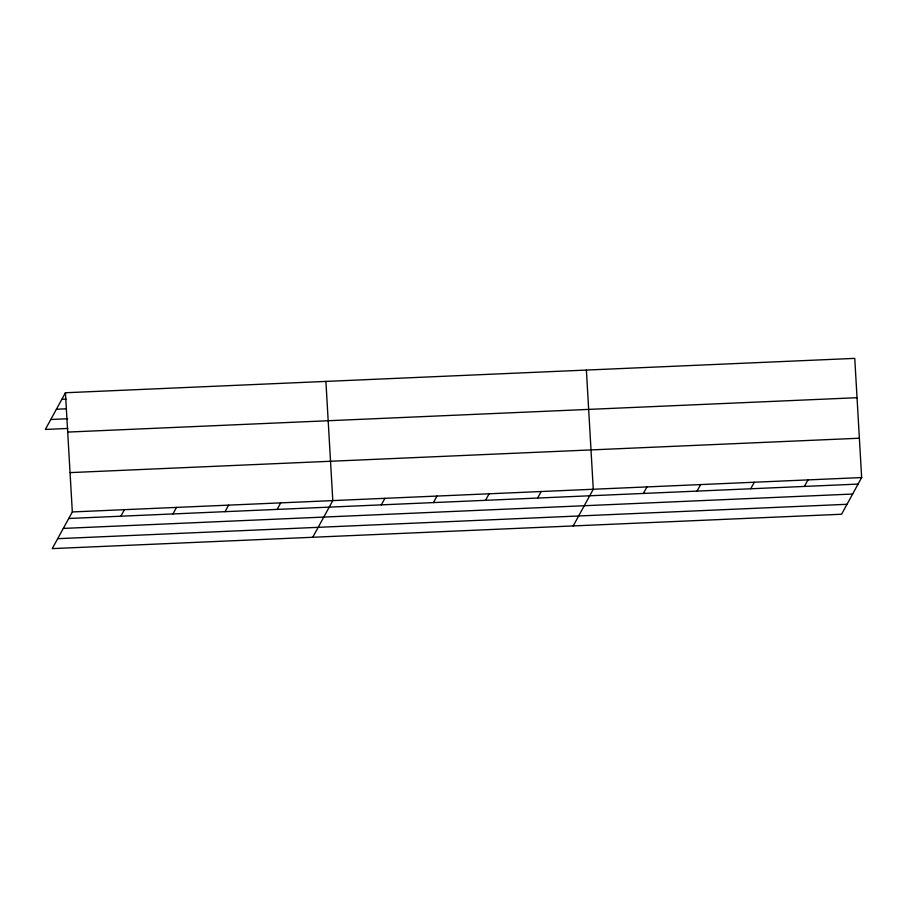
<?xml version="1.0" encoding="UTF-8"?>
<svg xmlns="http://www.w3.org/2000/svg" width="907" height="907" viewBox="0 0 907 907"><rect width="100%" height="100%" fill="white"/><g stroke="black" fill="none" stroke-linecap="round" stroke-linejoin="round"><path stroke-width="1.36" d="M65.429 392.754L72.322 511.945L52.243 548.622L841.571 514.246L861.65 477.558L854.757 358.378L65.429 392.754L45.35 429.442L67.878 428.455M120.846 516.208L124.418 509.677M172.942 513.929L176.514 507.41M225.038 511.661L228.609 505.142M277.134 509.394L280.705 502.863M312.722 537.284L332.801 500.596L325.908 381.416M381.325 504.859L384.897 498.328M433.421 502.591L436.993 496.061M485.517 500.313L489.088 493.793M537.613 498.045L541.184 491.526M573.201 525.935L593.28 489.247L586.387 370.067M643.38 493.442L646.952 486.912M697.052 491.106L700.623 484.576M750.724 488.771L754.307 482.241M804.407 486.424L807.978 479.905M61.857 399.284L66.086 399.103M56.415 409.238L66.268 408.808M50.803 419.488L67.696 418.751M67.708 432.083L857.036 397.708M70.043 472.615L859.371 438.228M72.322 511.945L861.65 477.558M68.751 518.475L858.079 484.089M63.297 528.418L852.625 494.043M57.685 538.679L847.013 504.292"/></g></svg>
